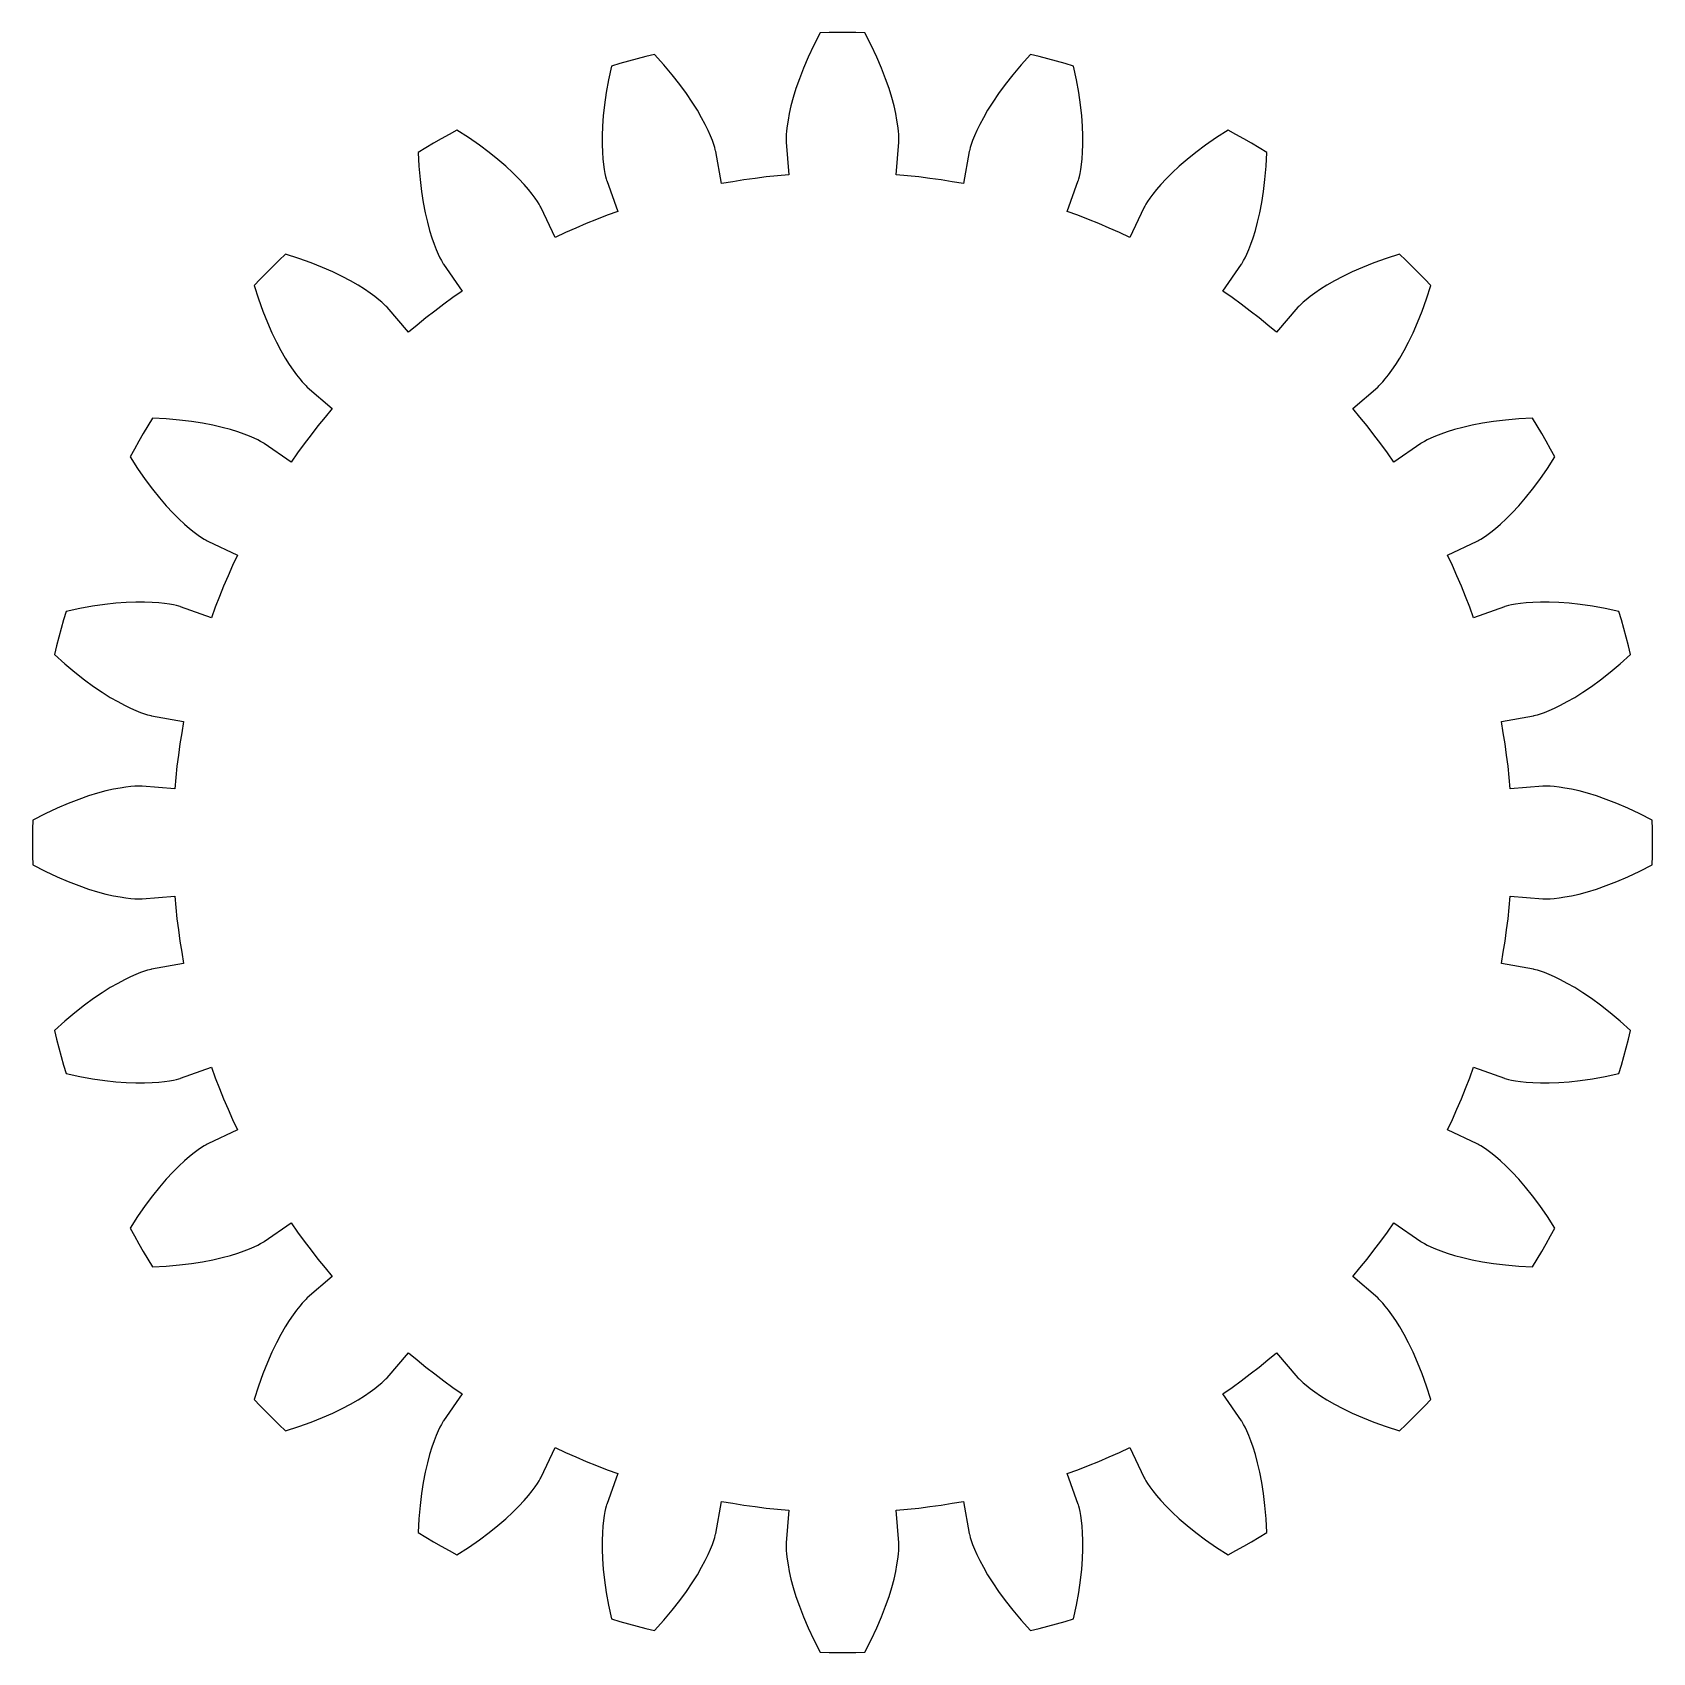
# Model space of a CAD drawing. Header units: millimetres. Extents: x -26 to 26, y -26 to 26.
import ezdxf

# ---------------------------------------------------------------- set-up
doc = ezdxf.new("R2010")
doc.units = ezdxf.units.MM

msp = doc.modelspace()

# ---------------------------------------------------------------- linework, layer by layer
for p, q in [((-0.143, 26), (-0.429, 25.996)), ((0.143, 26), (-0.143, 26)), ((0.429, 25.996), (0.143, 26)), ((-0.921, 25.591), (-1.1, 25.21)), ((-0.715, 25.99), (-0.921, 25.591)), ((-0.429, 25.996), (-0.715, 25.99)), ((0.715, 25.99), (0.429, 25.996)), ((0.921, 25.591), (0.715, 25.99)), ((1.1, 25.21), (0.921, 25.591)), ((-7.143, 25), (-7.418, 24.919)), ((-6.867, 25.077), (-7.143, 25)), ((-6.591, 25.151), (-6.867, 25.077)), ((-6.314, 25.222), (-6.591, 25.151)), ((-6.036, 25.29), (-6.314, 25.222)), ((-5.734, 24.957), (-6.036, 25.29)), ((-1.1, 25.21), (-1.254, 24.85)), ((1.254, 24.85), (1.1, 25.21)), ((6.036, 25.29), (5.734, 24.957)), ((6.314, 25.222), (6.036, 25.29)), ((6.591, 25.151), (6.314, 25.222)), ((6.867, 25.077), (6.591, 25.151)), ((7.143, 25), (6.867, 25.077)), ((7.418, 24.919), (7.143, 25)), ((-7.513, 24.48), (-7.588, 24.067)), ((-7.418, 24.919), (-7.513, 24.48)), ((-5.462, 24.636), (-5.734, 24.957)), ((-5.221, 24.328), (-5.462, 24.636)), ((-1.384, 24.512), (-1.493, 24.197)), ((-1.254, 24.85), (-1.384, 24.512)), ((1.384, 24.512), (1.254, 24.85)), ((1.493, 24.197), (1.384, 24.512)), ((5.462, 24.636), (5.221, 24.328)), ((5.734, 24.957), (5.462, 24.636)), ((7.513, 24.48), (7.418, 24.919)), ((7.588, 24.067), (7.513, 24.48)), ((-7.588, 24.067), (-7.643, 23.679)), ((-5.007, 24.035), (-5.221, 24.328)), ((-4.821, 23.759), (-5.007, 24.035)), ((-1.493, 24.197), (-1.582, 23.906)), ((1.582, 23.906), (1.493, 24.197)), ((5.007, 24.035), (4.821, 23.759)), ((5.221, 24.328), (5.007, 24.035)), ((7.643, 23.679), (7.588, 24.067)), ((-7.643, 23.679), (-7.681, 23.319)), ((-4.659, 23.501), (-4.821, 23.759)), ((-4.522, 23.262), (-4.659, 23.501)), ((-1.708, 23.4), (-1.749, 23.186)), ((-1.653, 23.64), (-1.708, 23.4)), ((-1.582, 23.906), (-1.653, 23.64)), ((1.653, 23.64), (1.582, 23.906)), ((1.708, 23.4), (1.653, 23.64)), ((1.749, 23.186), (1.708, 23.4)), ((4.659, 23.501), (4.522, 23.262)), ((4.821, 23.759), (4.659, 23.501)), ((7.681, 23.319), (7.643, 23.679)), ((-7.705, 22.986), (-7.715, 22.682)), ((-7.681, 23.319), (-7.705, 22.986)), ((-4.407, 23.044), (-4.522, 23.262)), ((-4.312, 22.849), (-4.407, 23.044)), ((-1.777, 23), (-1.796, 22.842)), ((-1.749, 23.186), (-1.777, 23)), ((1.777, 23), (1.749, 23.186)), ((1.796, 22.842), (1.777, 23)), ((4.407, 23.044), (4.312, 22.849)), ((4.522, 23.262), (4.407, 23.044)), ((7.705, 22.986), (7.681, 23.319)), ((7.715, 22.682), (7.705, 22.986)), ((-13.124, 22.445), (-13.37, 22.299)), ((-12.876, 22.588), (-13.124, 22.445)), ((-12.626, 22.728), (-12.876, 22.588)), ((-12.375, 22.866), (-12.626, 22.728)), ((-11.998, 22.623), (-12.375, 22.866)), ((-11.652, 22.383), (-11.998, 22.623)), ((-11.339, 22.148), (-11.652, 22.383)), ((-7.715, 22.682), (-7.715, 22.407)), ((-7.715, 22.407), (-7.706, 22.16)), ((-4.236, 22.676), (-4.312, 22.849)), ((-4.177, 22.528), (-4.236, 22.676)), ((-4.133, 22.405), (-4.177, 22.528)), ((-4.102, 22.309), (-4.133, 22.405)), ((-1.811, 22.61), (-1.812, 22.538)), ((-1.812, 22.538), (-1.811, 22.494)), ((-1.807, 22.712), (-1.811, 22.61)), ((-1.811, 22.494), (-1.81, 22.48)), ((-1.81, 22.48), (-1.726, 21.431)), ((-1.796, 22.842), (-1.807, 22.712)), ((1.726, 21.431), (1.81, 22.48)), ((1.807, 22.712), (1.796, 22.842)), ((1.811, 22.61), (1.807, 22.712)), ((1.81, 22.48), (1.811, 22.494)), ((1.812, 22.538), (1.811, 22.61)), ((1.811, 22.494), (1.812, 22.538)), ((4.133, 22.405), (4.102, 22.309)), ((4.177, 22.528), (4.133, 22.405)), ((4.236, 22.676), (4.177, 22.528)), ((4.312, 22.849), (4.236, 22.676)), ((7.706, 22.16), (7.715, 22.407)), ((7.715, 22.407), (7.715, 22.682)), ((11.652, 22.383), (11.339, 22.148)), ((11.998, 22.623), (11.652, 22.383)), ((12.375, 22.866), (11.998, 22.623)), ((12.626, 22.728), (12.375, 22.866)), ((12.876, 22.588), (12.626, 22.728)), ((13.124, 22.445), (12.876, 22.588)), ((13.37, 22.299), (13.124, 22.445)), ((-13.37, 22.299), (-13.615, 22.15)), ((-13.615, 22.15), (-13.593, 21.702)), ((-11.057, 21.92), (-11.339, 22.148)), ((-10.806, 21.702), (-11.057, 21.92)), ((-7.706, 22.16), (-7.69, 21.944)), ((-7.69, 21.944), (-7.67, 21.756)), ((-4.083, 22.239), (-4.102, 22.309)), ((-4.073, 22.197), (-4.083, 22.239)), ((-4.07, 22.182), (-4.073, 22.197)), ((-3.88, 21.147), (-4.07, 22.182)), ((4.07, 22.182), (3.88, 21.147)), ((4.073, 22.197), (4.07, 22.182)), ((4.083, 22.239), (4.073, 22.197)), ((4.102, 22.309), (4.083, 22.239)), ((7.67, 21.756), (7.69, 21.944)), ((7.69, 21.944), (7.706, 22.16)), ((11.057, 21.92), (10.806, 21.702)), ((11.339, 22.148), (11.057, 21.92)), ((13.615, 22.15), (13.37, 22.299)), ((13.593, 21.702), (13.615, 22.15)), ((-13.593, 21.702), (-13.558, 21.283)), ((-10.583, 21.494), (-10.806, 21.702)), ((-10.389, 21.299), (-10.583, 21.494)), ((-7.67, 21.756), (-7.647, 21.598)), ((-7.647, 21.598), (-7.623, 21.47)), ((-7.623, 21.47), (-7.602, 21.371)), ((-7.602, 21.371), (-7.584, 21.301)), ((-2.447, 21.36), (-2.806, 21.316)), ((-2.087, 21.399), (-2.447, 21.36)), ((-1.726, 21.431), (-2.087, 21.399)), ((2.087, 21.399), (1.726, 21.431)), ((2.447, 21.36), (2.087, 21.399)), ((2.806, 21.316), (2.447, 21.36)), ((7.584, 21.301), (7.602, 21.371)), ((7.602, 21.371), (7.623, 21.47)), ((7.623, 21.47), (7.647, 21.598)), ((7.647, 21.598), (7.67, 21.756)), ((10.583, 21.494), (10.389, 21.299)), ((10.806, 21.702), (10.583, 21.494)), ((13.558, 21.283), (13.593, 21.702)), ((-13.558, 21.283), (-13.511, 20.894)), ((-13.511, 20.894), (-13.455, 20.536)), ((-10.221, 21.119), (-10.389, 21.299)), ((-10.079, 20.954), (-10.221, 21.119)), ((-9.961, 20.807), (-10.079, 20.954)), ((-9.865, 20.679), (-9.961, 20.807)), ((-7.584, 21.301), (-7.571, 21.259)), ((-7.571, 21.259), (-7.567, 21.245)), ((-7.567, 21.245), (-7.214, 20.254)), ((-3.523, 21.209), (-3.88, 21.147)), ((-3.165, 21.266), (-3.523, 21.209)), ((-2.806, 21.316), (-3.165, 21.266)), ((3.165, 21.266), (2.806, 21.316)), ((3.523, 21.209), (3.165, 21.266)), ((3.88, 21.147), (3.523, 21.209)), ((7.214, 20.254), (7.567, 21.245)), ((7.567, 21.245), (7.571, 21.259)), ((7.571, 21.259), (7.584, 21.301)), ((9.961, 20.807), (9.865, 20.679)), ((10.079, 20.954), (9.961, 20.807)), ((10.221, 21.119), (10.079, 20.954)), ((10.389, 21.299), (10.221, 21.119)), ((13.455, 20.536), (13.511, 20.894)), ((13.511, 20.894), (13.558, 21.283)), ((-13.455, 20.536), (-13.392, 20.209)), ((-9.791, 20.572), (-9.865, 20.679)), ((-9.736, 20.487), (-9.791, 20.572)), ((-9.7, 20.424), (-9.736, 20.487)), ((-9.679, 20.386), (-9.7, 20.424)), ((-9.672, 20.373), (-9.679, 20.386)), ((-9.221, 19.422), (-9.672, 20.373)), ((9.672, 20.373), (9.221, 19.422)), ((9.679, 20.386), (9.672, 20.373)), ((9.7, 20.424), (9.679, 20.386)), ((9.736, 20.487), (9.7, 20.424)), ((9.791, 20.572), (9.736, 20.487)), ((9.865, 20.679), (9.791, 20.572)), ((13.392, 20.209), (13.455, 20.536)), ((-13.392, 20.209), (-13.323, 19.912)), ((-13.323, 19.912), (-13.251, 19.646)), ((-8.228, 19.863), (-8.561, 19.722)), ((-7.892, 19.999), (-8.228, 19.863)), ((-7.554, 20.129), (-7.892, 19.999)), ((-7.214, 20.254), (-7.554, 20.129)), ((7.554, 20.129), (7.214, 20.254)), ((7.892, 19.999), (7.554, 20.129)), ((8.228, 19.863), (7.892, 19.999)), ((8.561, 19.722), (8.228, 19.863)), ((13.251, 19.646), (13.323, 19.912)), ((13.323, 19.912), (13.392, 20.209)), ((-13.251, 19.646), (-13.179, 19.411)), ((-13.179, 19.411), (-13.107, 19.206)), ((-8.892, 19.575), (-9.221, 19.422)), ((-8.561, 19.722), (-8.892, 19.575)), ((8.892, 19.575), (8.561, 19.722)), ((9.221, 19.422), (8.892, 19.575)), ((13.107, 19.206), (13.179, 19.411)), ((13.179, 19.411), (13.251, 19.646)), ((-17.872, 18.884), (-18.079, 18.686)), ((-17.444, 18.747), (-17.872, 18.884)), ((-17.048, 18.604), (-17.444, 18.747)), ((-13.107, 19.206), (-13.039, 19.03)), ((-13.039, 19.03), (-12.976, 18.883)), ((-12.976, 18.883), (-12.92, 18.765)), ((-12.92, 18.765), (-12.874, 18.675)), ((12.874, 18.675), (12.92, 18.765)), ((12.92, 18.765), (12.976, 18.883)), ((12.976, 18.883), (13.039, 19.03)), ((13.039, 19.03), (13.107, 19.206)), ((17.444, 18.747), (17.048, 18.604)), ((17.872, 18.884), (17.444, 18.747)), ((18.079, 18.686), (17.872, 18.884)), ((-18.486, 18.283), (-18.686, 18.079)), ((-18.283, 18.486), (-18.486, 18.283)), ((-18.079, 18.686), (-18.283, 18.486)), ((-16.685, 18.459), (-17.048, 18.604)), ((-16.354, 18.312), (-16.685, 18.459)), ((-16.054, 18.166), (-16.354, 18.312)), ((-12.874, 18.675), (-12.838, 18.612)), ((-12.838, 18.612), (-12.816, 18.575)), ((-12.816, 18.575), (-12.808, 18.563)), ((-12.808, 18.563), (-12.21, 17.697)), ((12.21, 17.697), (12.808, 18.563)), ((12.808, 18.563), (12.816, 18.575)), ((12.816, 18.575), (12.838, 18.612)), ((12.838, 18.612), (12.874, 18.675)), ((16.354, 18.312), (16.054, 18.166)), ((16.685, 18.459), (16.354, 18.312)), ((17.048, 18.604), (16.685, 18.459)), ((18.283, 18.486), (18.079, 18.686)), ((18.486, 18.283), (18.283, 18.486)), ((18.686, 18.079), (18.486, 18.283)), ((-18.686, 18.079), (-18.884, 17.872)), ((-18.884, 17.872), (-18.747, 17.444)), ((-15.786, 18.023), (-16.054, 18.166)), ((-15.547, 17.885), (-15.786, 18.023)), ((-15.339, 17.754), (-15.547, 17.885)), ((-15.159, 17.632), (-15.339, 17.754)), ((-12.21, 17.697), (-12.506, 17.488)), ((12.506, 17.488), (12.21, 17.697)), ((15.339, 17.754), (15.159, 17.632)), ((15.547, 17.885), (15.339, 17.754)), ((15.786, 18.023), (15.547, 17.885)), ((16.054, 18.166), (15.786, 18.023)), ((18.884, 17.872), (18.686, 18.079)), ((18.747, 17.444), (18.884, 17.872)), ((-18.747, 17.444), (-18.604, 17.048)), ((-15.007, 17.52), (-15.159, 17.632)), ((-14.881, 17.421), (-15.007, 17.52)), ((-14.782, 17.337), (-14.881, 17.421)), ((-14.707, 17.269), (-14.782, 17.337)), ((-14.655, 17.218), (-14.707, 17.269)), ((-14.625, 17.187), (-14.655, 17.218)), ((-14.616, 17.176), (-14.625, 17.187)), ((-13.933, 16.374), (-14.616, 17.176)), ((-12.799, 17.275), (-13.088, 17.057)), ((-12.506, 17.488), (-12.799, 17.275)), ((12.799, 17.275), (12.506, 17.488)), ((13.088, 17.057), (12.799, 17.275)), ((14.616, 17.176), (13.933, 16.374)), ((14.625, 17.187), (14.616, 17.176)), ((14.655, 17.218), (14.625, 17.187)), ((14.707, 17.269), (14.655, 17.218)), ((14.782, 17.337), (14.707, 17.269)), ((14.881, 17.421), (14.782, 17.337)), ((15.007, 17.52), (14.881, 17.421)), ((15.159, 17.632), (15.007, 17.52)), ((18.604, 17.048), (18.747, 17.444)), ((-18.604, 17.048), (-18.459, 16.685)), ((-18.459, 16.685), (-18.312, 16.354)), ((-13.374, 16.834), (-13.656, 16.606)), ((-13.088, 17.057), (-13.374, 16.834)), ((13.374, 16.834), (13.088, 17.057)), ((13.656, 16.606), (13.374, 16.834)), ((18.312, 16.354), (18.459, 16.685)), ((18.459, 16.685), (18.604, 17.048)), ((-18.312, 16.354), (-18.166, 16.054)), ((-13.656, 16.606), (-13.933, 16.374)), ((13.933, 16.374), (13.656, 16.606)), ((18.166, 16.054), (18.312, 16.354)), ((-18.166, 16.054), (-18.023, 15.786)), ((-18.023, 15.786), (-17.885, 15.547)), ((17.885, 15.547), (18.023, 15.786)), ((18.023, 15.786), (18.166, 16.054)), ((-17.885, 15.547), (-17.754, 15.339)), ((-17.754, 15.339), (-17.632, 15.159)), ((-17.632, 15.159), (-17.52, 15.007)), ((17.52, 15.007), (17.632, 15.159)), ((17.632, 15.159), (17.754, 15.339)), ((17.754, 15.339), (17.885, 15.547)), ((-17.52, 15.007), (-17.421, 14.881)), ((-17.421, 14.881), (-17.337, 14.782)), ((-17.337, 14.782), (-17.269, 14.707)), ((-17.269, 14.707), (-17.218, 14.655)), ((-17.218, 14.655), (-17.187, 14.625)), ((-17.187, 14.625), (-17.176, 14.616)), ((-17.176, 14.616), (-16.374, 13.933)), ((16.374, 13.933), (17.176, 14.616)), ((17.176, 14.616), (17.187, 14.625)), ((17.187, 14.625), (17.218, 14.655)), ((17.218, 14.655), (17.269, 14.707)), ((17.269, 14.707), (17.337, 14.782)), ((17.337, 14.782), (17.421, 14.881)), ((17.421, 14.881), (17.52, 15.007)), ((-22.15, 13.615), (-22.299, 13.37)), ((-21.702, 13.593), (-22.15, 13.615)), ((-21.283, 13.558), (-21.702, 13.593)), ((-20.894, 13.511), (-21.283, 13.558)), ((-16.606, 13.656), (-16.834, 13.374)), ((-16.374, 13.933), (-16.606, 13.656)), ((16.606, 13.656), (16.374, 13.933)), ((16.834, 13.374), (16.606, 13.656)), ((21.283, 13.558), (20.894, 13.511)), ((21.702, 13.593), (21.283, 13.558)), ((22.15, 13.615), (21.702, 13.593)), ((22.299, 13.37), (22.15, 13.615)), ((-22.445, 13.124), (-22.588, 12.876)), ((-22.299, 13.37), (-22.445, 13.124)), ((-20.536, 13.455), (-20.894, 13.511)), ((-20.209, 13.392), (-20.536, 13.455)), ((-19.912, 13.323), (-20.209, 13.392)), ((-19.646, 13.251), (-19.912, 13.323)), ((-19.411, 13.179), (-19.646, 13.251)), ((-19.206, 13.107), (-19.411, 13.179)), ((-19.03, 13.039), (-19.206, 13.107)), ((-18.883, 12.976), (-19.03, 13.039)), ((-17.057, 13.088), (-17.275, 12.799)), ((-16.834, 13.374), (-17.057, 13.088)), ((17.057, 13.088), (16.834, 13.374)), ((17.275, 12.799), (17.057, 13.088)), ((19.03, 13.039), (18.883, 12.976)), ((19.206, 13.107), (19.03, 13.039)), ((19.411, 13.179), (19.206, 13.107)), ((19.646, 13.251), (19.411, 13.179)), ((19.912, 13.323), (19.646, 13.251)), ((20.209, 13.392), (19.912, 13.323)), ((20.536, 13.455), (20.209, 13.392)), ((20.894, 13.511), (20.536, 13.455)), ((22.445, 13.124), (22.299, 13.37)), ((22.588, 12.876), (22.445, 13.124)), ((-22.728, 12.626), (-22.866, 12.375)), ((-22.588, 12.876), (-22.728, 12.626)), ((-18.765, 12.92), (-18.883, 12.976)), ((-18.675, 12.874), (-18.765, 12.92)), ((-18.612, 12.838), (-18.675, 12.874)), ((-18.575, 12.816), (-18.612, 12.838)), ((-18.563, 12.808), (-18.575, 12.816)), ((-17.697, 12.21), (-18.563, 12.808)), ((-17.488, 12.506), (-17.697, 12.21)), ((-17.275, 12.799), (-17.488, 12.506)), ((17.488, 12.506), (17.275, 12.799)), ((17.697, 12.21), (17.488, 12.506)), ((18.563, 12.808), (17.697, 12.21)), ((18.575, 12.816), (18.563, 12.808)), ((18.612, 12.838), (18.575, 12.816)), ((18.675, 12.874), (18.612, 12.838)), ((18.765, 12.92), (18.675, 12.874)), ((18.883, 12.976), (18.765, 12.92)), ((22.728, 12.626), (22.588, 12.876)), ((22.866, 12.375), (22.728, 12.626)), ((-22.866, 12.375), (-22.623, 11.998)), ((-22.623, 11.998), (-22.383, 11.652)), ((22.383, 11.652), (22.623, 11.998)), ((22.623, 11.998), (22.866, 12.375)), ((-22.383, 11.652), (-22.148, 11.339)), ((22.148, 11.339), (22.383, 11.652)), ((-22.148, 11.339), (-21.92, 11.057)), ((-21.92, 11.057), (-21.702, 10.806)), ((21.702, 10.806), (21.92, 11.057)), ((21.92, 11.057), (22.148, 11.339)), ((-21.702, 10.806), (-21.494, 10.583)), ((-21.494, 10.583), (-21.299, 10.389)), ((21.299, 10.389), (21.494, 10.583)), ((21.494, 10.583), (21.702, 10.806)), ((-21.299, 10.389), (-21.119, 10.221)), ((-21.119, 10.221), (-20.954, 10.079)), ((-20.954, 10.079), (-20.807, 9.961)), ((-20.807, 9.961), (-20.679, 9.865)), ((20.679, 9.865), (20.807, 9.961)), ((20.807, 9.961), (20.954, 10.079)), ((20.954, 10.079), (21.119, 10.221)), ((21.119, 10.221), (21.299, 10.389)), ((-20.679, 9.865), (-20.572, 9.791)), ((-20.572, 9.791), (-20.487, 9.736)), ((-20.487, 9.736), (-20.424, 9.7)), ((-20.424, 9.7), (-20.386, 9.679)), ((-20.386, 9.679), (-20.373, 9.672)), ((-20.373, 9.672), (-19.422, 9.221)), ((19.422, 9.221), (20.373, 9.672)), ((20.373, 9.672), (20.386, 9.679)), ((20.386, 9.679), (20.424, 9.7)), ((20.424, 9.7), (20.487, 9.736)), ((20.487, 9.736), (20.572, 9.791)), ((20.572, 9.791), (20.679, 9.865)), ((-19.575, 8.892), (-19.722, 8.561)), ((-19.422, 9.221), (-19.575, 8.892)), ((19.575, 8.892), (19.422, 9.221)), ((19.722, 8.561), (19.575, 8.892)), ((-19.722, 8.561), (-19.863, 8.228)), ((19.863, 8.228), (19.722, 8.561)), ((-19.999, 7.892), (-20.129, 7.554)), ((-19.863, 8.228), (-19.999, 7.892)), ((19.999, 7.892), (19.863, 8.228)), ((20.129, 7.554), (19.999, 7.892)), ((-24.919, 7.418), (-25, 7.143)), ((-24.48, 7.513), (-24.919, 7.418)), ((-24.067, 7.588), (-24.48, 7.513)), ((-23.679, 7.643), (-24.067, 7.588)), ((-23.319, 7.681), (-23.679, 7.643)), ((-22.986, 7.705), (-23.319, 7.681)), ((-22.682, 7.715), (-22.986, 7.705)), ((-22.407, 7.715), (-22.682, 7.715)), ((-22.16, 7.706), (-22.407, 7.715)), ((-21.944, 7.69), (-22.16, 7.706)), ((-21.756, 7.67), (-21.944, 7.69)), ((-21.598, 7.647), (-21.756, 7.67)), ((-21.47, 7.623), (-21.598, 7.647)), ((-21.371, 7.602), (-21.47, 7.623)), ((-21.301, 7.584), (-21.371, 7.602)), ((-21.259, 7.571), (-21.301, 7.584)), ((-21.245, 7.567), (-21.259, 7.571)), ((-20.254, 7.214), (-21.245, 7.567)), ((-20.129, 7.554), (-20.254, 7.214)), ((20.254, 7.214), (20.129, 7.554)), ((21.245, 7.567), (20.254, 7.214)), ((21.259, 7.571), (21.245, 7.567)), ((21.301, 7.584), (21.259, 7.571)), ((21.371, 7.602), (21.301, 7.584)), ((21.47, 7.623), (21.371, 7.602)), ((21.598, 7.647), (21.47, 7.623)), ((21.756, 7.67), (21.598, 7.647)), ((21.944, 7.69), (21.756, 7.67)), ((22.16, 7.706), (21.944, 7.69)), ((22.407, 7.715), (22.16, 7.706)), ((22.682, 7.715), (22.407, 7.715)), ((22.986, 7.705), (22.682, 7.715)), ((23.319, 7.681), (22.986, 7.705)), ((23.679, 7.643), (23.319, 7.681)), ((24.067, 7.588), (23.679, 7.643)), ((24.48, 7.513), (24.067, 7.588)), ((24.919, 7.418), (24.48, 7.513)), ((25, 7.143), (24.919, 7.418)), ((-25.077, 6.867), (-25.151, 6.591)), ((-25, 7.143), (-25.077, 6.867)), ((25.077, 6.867), (25, 7.143)), ((25.151, 6.591), (25.077, 6.867)), ((-25.222, 6.314), (-25.29, 6.036)), ((-25.151, 6.591), (-25.222, 6.314)), ((25.222, 6.314), (25.151, 6.591)), ((25.29, 6.036), (25.222, 6.314)), ((-25.29, 6.036), (-24.957, 5.734)), ((-24.957, 5.734), (-24.636, 5.462)), ((24.636, 5.462), (24.957, 5.734)), ((24.957, 5.734), (25.29, 6.036)), ((-24.636, 5.462), (-24.328, 5.221)), ((-24.328, 5.221), (-24.035, 5.007)), ((24.035, 5.007), (24.328, 5.221)), ((24.328, 5.221), (24.636, 5.462)), ((-24.035, 5.007), (-23.759, 4.821)), ((-23.759, 4.821), (-23.501, 4.659)), ((23.501, 4.659), (23.759, 4.821)), ((23.759, 4.821), (24.035, 5.007)), ((-23.501, 4.659), (-23.262, 4.522)), ((-23.262, 4.522), (-23.044, 4.407)), ((-23.044, 4.407), (-22.849, 4.312)), ((-22.849, 4.312), (-22.676, 4.236)), ((-22.676, 4.236), (-22.528, 4.177)), ((-22.528, 4.177), (-22.405, 4.133)), ((22.405, 4.133), (22.528, 4.177)), ((22.528, 4.177), (22.676, 4.236)), ((22.676, 4.236), (22.849, 4.312)), ((22.849, 4.312), (23.044, 4.407)), ((23.044, 4.407), (23.262, 4.522)), ((23.262, 4.522), (23.501, 4.659)), ((-22.405, 4.133), (-22.309, 4.102)), ((-22.309, 4.102), (-22.239, 4.083)), ((-22.239, 4.083), (-22.197, 4.073)), ((-22.197, 4.073), (-22.182, 4.07)), ((-22.182, 4.07), (-21.147, 3.88)), ((-21.147, 3.88), (-21.209, 3.523)), ((21.147, 3.88), (22.182, 4.07)), ((21.209, 3.523), (21.147, 3.88)), ((22.182, 4.07), (22.197, 4.073)), ((22.197, 4.073), (22.239, 4.083)), ((22.239, 4.083), (22.309, 4.102)), ((22.309, 4.102), (22.405, 4.133)), ((-21.266, 3.165), (-21.316, 2.806)), ((-21.209, 3.523), (-21.266, 3.165)), ((21.266, 3.165), (21.209, 3.523)), ((21.316, 2.806), (21.266, 3.165)), ((-21.316, 2.806), (-21.36, 2.447)), ((21.36, 2.447), (21.316, 2.806)), ((-21.399, 2.087), (-21.431, 1.726)), ((-21.36, 2.447), (-21.399, 2.087)), ((21.399, 2.087), (21.36, 2.447)), ((21.431, 1.726), (21.399, 2.087)), ((-23.906, 1.582), (-24.197, 1.493)), ((-23.64, 1.653), (-23.906, 1.582)), ((-23.4, 1.708), (-23.64, 1.653)), ((-23.186, 1.749), (-23.4, 1.708)), ((-23, 1.777), (-23.186, 1.749)), ((-22.842, 1.796), (-23, 1.777)), ((-22.712, 1.807), (-22.842, 1.796)), ((-22.61, 1.811), (-22.712, 1.807)), ((-22.538, 1.812), (-22.61, 1.811)), ((-22.494, 1.811), (-22.538, 1.812)), ((-22.48, 1.81), (-22.494, 1.811)), ((-21.431, 1.726), (-22.48, 1.81)), ((22.48, 1.81), (21.431, 1.726)), ((22.494, 1.811), (22.48, 1.81)), ((22.538, 1.812), (22.494, 1.811)), ((22.61, 1.811), (22.538, 1.812)), ((22.712, 1.807), (22.61, 1.811)), ((22.842, 1.796), (22.712, 1.807)), ((23, 1.777), (22.842, 1.796)), ((23.186, 1.749), (23, 1.777)), ((23.4, 1.708), (23.186, 1.749)), ((23.64, 1.653), (23.4, 1.708)), ((23.906, 1.582), (23.64, 1.653)), ((24.197, 1.493), (23.906, 1.582)), ((-25.21, 1.1), (-25.591, 0.921)), ((-24.85, 1.254), (-25.21, 1.1)), ((-24.512, 1.384), (-24.85, 1.254)), ((-24.197, 1.493), (-24.512, 1.384)), ((24.512, 1.384), (24.197, 1.493)), ((24.85, 1.254), (24.512, 1.384)), ((25.21, 1.1), (24.85, 1.254)), ((25.591, 0.921), (25.21, 1.1)), ((-25.99, 0.715), (-25.996, 0.429)), ((-25.591, 0.921), (-25.99, 0.715)), ((25.99, 0.715), (25.591, 0.921)), ((25.996, 0.429), (25.99, 0.715)), ((-25.996, 0.429), (-26, 0.143)), ((-26, 0.143), (-26, -0.143)), ((26, 0.143), (25.996, 0.429)), ((26, -0.143), (26, 0.143)), ((-26, -0.143), (-25.996, -0.429)), ((-25.996, -0.429), (-25.99, -0.715)), ((25.99, -0.715), (25.996, -0.429)), ((25.996, -0.429), (26, -0.143)), ((-25.99, -0.715), (-25.591, -0.921)), ((-25.591, -0.921), (-25.21, -1.1)), ((25.21, -1.1), (25.591, -0.921)), ((25.591, -0.921), (25.99, -0.715)), ((-25.21, -1.1), (-24.85, -1.254)), ((-24.85, -1.254), (-24.512, -1.384)), ((-24.512, -1.384), (-24.197, -1.493)), ((-24.197, -1.493), (-23.906, -1.582)), ((23.906, -1.582), (24.197, -1.493)), ((24.197, -1.493), (24.512, -1.384)), ((24.512, -1.384), (24.85, -1.254)), ((24.85, -1.254), (25.21, -1.1)), ((-23.906, -1.582), (-23.64, -1.653)), ((-23.64, -1.653), (-23.4, -1.708)), ((-23.4, -1.708), (-23.186, -1.749)), ((-23.186, -1.749), (-23, -1.777)), ((-23, -1.777), (-22.842, -1.796)), ((-22.842, -1.796), (-22.712, -1.807)), ((-22.712, -1.807), (-22.61, -1.811)), ((-22.61, -1.811), (-22.538, -1.812)), ((-22.538, -1.812), (-22.494, -1.811)), ((-22.494, -1.811), (-22.48, -1.81)), ((-22.48, -1.81), (-21.431, -1.726)), ((-21.431, -1.726), (-21.399, -2.087)), ((21.399, -2.087), (21.431, -1.726)), ((21.431, -1.726), (22.48, -1.81)), ((22.48, -1.81), (22.494, -1.811)), ((22.494, -1.811), (22.538, -1.812)), ((22.538, -1.812), (22.61, -1.811)), ((22.61, -1.811), (22.712, -1.807)), ((22.712, -1.807), (22.842, -1.796)), ((22.842, -1.796), (23, -1.777)), ((23, -1.777), (23.186, -1.749)), ((23.186, -1.749), (23.4, -1.708)), ((23.4, -1.708), (23.64, -1.653)), ((23.64, -1.653), (23.906, -1.582)), ((-21.399, -2.087), (-21.36, -2.447)), ((-21.36, -2.447), (-21.316, -2.806)), ((21.316, -2.806), (21.36, -2.447)), ((21.36, -2.447), (21.399, -2.087)), ((-21.316, -2.806), (-21.266, -3.165)), ((21.266, -3.165), (21.316, -2.806)), ((-21.266, -3.165), (-21.209, -3.523)), ((-21.209, -3.523), (-21.147, -3.88)), ((21.147, -3.88), (21.209, -3.523)), ((21.209, -3.523), (21.266, -3.165)), ((-22.405, -4.133), (-22.528, -4.177)), ((-22.309, -4.102), (-22.405, -4.133)), ((-22.239, -4.083), (-22.309, -4.102)), ((-22.197, -4.073), (-22.239, -4.083)), ((-22.182, -4.07), (-22.197, -4.073)), ((-21.147, -3.88), (-22.182, -4.07)), ((22.182, -4.07), (21.147, -3.88)), ((22.197, -4.073), (22.182, -4.07)), ((22.239, -4.083), (22.197, -4.073)), ((22.309, -4.102), (22.239, -4.083)), ((22.405, -4.133), (22.309, -4.102)), ((22.528, -4.177), (22.405, -4.133)), ((-23.501, -4.659), (-23.759, -4.821)), ((-23.262, -4.522), (-23.501, -4.659)), ((-23.044, -4.407), (-23.262, -4.522)), ((-22.849, -4.312), (-23.044, -4.407)), ((-22.676, -4.236), (-22.849, -4.312)), ((-22.528, -4.177), (-22.676, -4.236)), ((22.676, -4.236), (22.528, -4.177)), ((22.849, -4.312), (22.676, -4.236)), ((23.044, -4.407), (22.849, -4.312)), ((23.262, -4.522), (23.044, -4.407)), ((23.501, -4.659), (23.262, -4.522)), ((23.759, -4.821), (23.501, -4.659)), ((-24.035, -5.007), (-24.328, -5.221)), ((-23.759, -4.821), (-24.035, -5.007)), ((24.035, -5.007), (23.759, -4.821)), ((24.328, -5.221), (24.035, -5.007)), ((-24.636, -5.462), (-24.957, -5.734)), ((-24.328, -5.221), (-24.636, -5.462)), ((24.636, -5.462), (24.328, -5.221)), ((24.957, -5.734), (24.636, -5.462)), ((-24.957, -5.734), (-25.29, -6.036)), ((-25.29, -6.036), (-25.222, -6.314)), ((25.29, -6.036), (24.957, -5.734)), ((25.222, -6.314), (25.29, -6.036)), ((-25.222, -6.314), (-25.151, -6.591)), ((-25.151, -6.591), (-25.077, -6.867)), ((25.077, -6.867), (25.151, -6.591)), ((25.151, -6.591), (25.222, -6.314)), ((-25.077, -6.867), (-25, -7.143)), ((-25, -7.143), (-24.919, -7.418)), ((-21.245, -7.567), (-20.254, -7.214)), ((-20.254, -7.214), (-20.129, -7.554)), ((20.129, -7.554), (20.254, -7.214)), ((20.254, -7.214), (21.245, -7.567)), ((24.919, -7.418), (25, -7.143)), ((25, -7.143), (25.077, -6.867)), ((-24.919, -7.418), (-24.48, -7.513)), ((-24.48, -7.513), (-24.067, -7.588)), ((-24.067, -7.588), (-23.679, -7.643)), ((-23.679, -7.643), (-23.319, -7.681)), ((-23.319, -7.681), (-22.986, -7.705)), ((-22.986, -7.705), (-22.682, -7.715)), ((-22.682, -7.715), (-22.407, -7.715)), ((-22.407, -7.715), (-22.16, -7.706)), ((-22.16, -7.706), (-21.944, -7.69)), ((-21.944, -7.69), (-21.756, -7.67)), ((-21.756, -7.67), (-21.598, -7.647)), ((-21.598, -7.647), (-21.47, -7.623)), ((-21.47, -7.623), (-21.371, -7.602)), ((-21.371, -7.602), (-21.301, -7.584)), ((-21.301, -7.584), (-21.259, -7.571)), ((-21.259, -7.571), (-21.245, -7.567)), ((-20.129, -7.554), (-19.999, -7.892)), ((19.999, -7.892), (20.129, -7.554)), ((21.245, -7.567), (21.259, -7.571)), ((21.259, -7.571), (21.301, -7.584)), ((21.301, -7.584), (21.371, -7.602)), ((21.371, -7.602), (21.47, -7.623)), ((21.47, -7.623), (21.598, -7.647)), ((21.598, -7.647), (21.756, -7.67)), ((21.756, -7.67), (21.944, -7.69)), ((21.944, -7.69), (22.16, -7.706)), ((22.16, -7.706), (22.407, -7.715)), ((22.407, -7.715), (22.682, -7.715)), ((22.682, -7.715), (22.986, -7.705)), ((22.986, -7.705), (23.319, -7.681)), ((23.319, -7.681), (23.679, -7.643)), ((23.679, -7.643), (24.067, -7.588)), ((24.067, -7.588), (24.48, -7.513)), ((24.48, -7.513), (24.919, -7.418)), ((-19.999, -7.892), (-19.863, -8.228)), ((-19.863, -8.228), (-19.722, -8.561)), ((19.722, -8.561), (19.863, -8.228)), ((19.863, -8.228), (19.999, -7.892)), ((-19.722, -8.561), (-19.575, -8.892)), ((19.575, -8.892), (19.722, -8.561)), ((-19.422, -9.221), (-20.373, -9.672)), ((-19.575, -8.892), (-19.422, -9.221)), ((19.422, -9.221), (19.575, -8.892)), ((20.373, -9.672), (19.422, -9.221)), ((-20.679, -9.865), (-20.807, -9.961)), ((-20.572, -9.791), (-20.679, -9.865)), ((-20.487, -9.736), (-20.572, -9.791)), ((-20.424, -9.7), (-20.487, -9.736)), ((-20.386, -9.679), (-20.424, -9.7)), ((-20.373, -9.672), (-20.386, -9.679)), ((20.386, -9.679), (20.373, -9.672)), ((20.424, -9.7), (20.386, -9.679)), ((20.487, -9.736), (20.424, -9.7)), ((20.572, -9.791), (20.487, -9.736)), ((20.679, -9.865), (20.572, -9.791)), ((20.807, -9.961), (20.679, -9.865)), ((-21.299, -10.389), (-21.494, -10.583)), ((-21.119, -10.221), (-21.299, -10.389)), ((-20.954, -10.079), (-21.119, -10.221)), ((-20.807, -9.961), (-20.954, -10.079)), ((20.954, -10.079), (20.807, -9.961)), ((21.119, -10.221), (20.954, -10.079)), ((21.299, -10.389), (21.119, -10.221)), ((21.494, -10.583), (21.299, -10.389)), ((-21.702, -10.806), (-21.92, -11.057)), ((-21.494, -10.583), (-21.702, -10.806)), ((21.702, -10.806), (21.494, -10.583)), ((21.92, -11.057), (21.702, -10.806)), ((-22.148, -11.339), (-22.383, -11.652)), ((-21.92, -11.057), (-22.148, -11.339)), ((22.148, -11.339), (21.92, -11.057)), ((22.383, -11.652), (22.148, -11.339)), ((-22.383, -11.652), (-22.623, -11.998)), ((22.623, -11.998), (22.383, -11.652)), ((-22.623, -11.998), (-22.866, -12.375)), ((-22.866, -12.375), (-22.728, -12.626)), ((-18.563, -12.808), (-17.697, -12.21)), ((-17.697, -12.21), (-17.488, -12.506)), ((17.488, -12.506), (17.697, -12.21)), ((17.697, -12.21), (18.563, -12.808)), ((22.866, -12.375), (22.623, -11.998)), ((22.728, -12.626), (22.866, -12.375)), ((-22.728, -12.626), (-22.588, -12.876)), ((-22.588, -12.876), (-22.445, -13.124)), ((-19.03, -13.039), (-18.883, -12.976)), ((-18.883, -12.976), (-18.765, -12.92)), ((-18.765, -12.92), (-18.675, -12.874)), ((-18.675, -12.874), (-18.612, -12.838)), ((-18.612, -12.838), (-18.575, -12.816)), ((-18.575, -12.816), (-18.563, -12.808)), ((-17.488, -12.506), (-17.275, -12.799)), ((-17.275, -12.799), (-17.057, -13.088)), ((17.057, -13.088), (17.275, -12.799)), ((17.275, -12.799), (17.488, -12.506)), ((18.563, -12.808), (18.575, -12.816)), ((18.575, -12.816), (18.612, -12.838)), ((18.612, -12.838), (18.675, -12.874)), ((18.675, -12.874), (18.765, -12.92)), ((18.765, -12.92), (18.883, -12.976)), ((18.883, -12.976), (19.03, -13.039)), ((22.445, -13.124), (22.588, -12.876)), ((22.588, -12.876), (22.728, -12.626)), ((-22.445, -13.124), (-22.299, -13.37)), ((-22.299, -13.37), (-22.15, -13.615)), ((-21.283, -13.558), (-20.894, -13.511)), ((-20.894, -13.511), (-20.536, -13.455)), ((-20.536, -13.455), (-20.209, -13.392)), ((-20.209, -13.392), (-19.912, -13.323)), ((-19.912, -13.323), (-19.646, -13.251)), ((-19.646, -13.251), (-19.411, -13.179)), ((-19.411, -13.179), (-19.206, -13.107)), ((-19.206, -13.107), (-19.03, -13.039)), ((-17.057, -13.088), (-16.834, -13.374)), ((-16.834, -13.374), (-16.606, -13.656)), ((16.606, -13.656), (16.834, -13.374)), ((16.834, -13.374), (17.057, -13.088)), ((19.03, -13.039), (19.206, -13.107)), ((19.206, -13.107), (19.411, -13.179)), ((19.411, -13.179), (19.646, -13.251)), ((19.646, -13.251), (19.912, -13.323)), ((19.912, -13.323), (20.209, -13.392)), ((20.209, -13.392), (20.536, -13.455)), ((20.536, -13.455), (20.894, -13.511)), ((20.894, -13.511), (21.283, -13.558)), ((22.15, -13.615), (22.299, -13.37)), ((22.299, -13.37), (22.445, -13.124)), ((-22.15, -13.615), (-21.702, -13.593)), ((-21.702, -13.593), (-21.283, -13.558)), ((-16.374, -13.933), (-17.176, -14.616)), ((-16.606, -13.656), (-16.374, -13.933)), ((16.374, -13.933), (16.606, -13.656)), ((17.176, -14.616), (16.374, -13.933)), ((21.283, -13.558), (21.702, -13.593)), ((21.702, -13.593), (22.15, -13.615)), ((-17.52, -15.007), (-17.632, -15.159)), ((-17.421, -14.881), (-17.52, -15.007)), ((-17.337, -14.782), (-17.421, -14.881)), ((-17.269, -14.707), (-17.337, -14.782)), ((-17.218, -14.655), (-17.269, -14.707)), ((-17.187, -14.625), (-17.218, -14.655)), ((-17.176, -14.616), (-17.187, -14.625)), ((17.187, -14.625), (17.176, -14.616)), ((17.218, -14.655), (17.187, -14.625)), ((17.269, -14.707), (17.218, -14.655)), ((17.337, -14.782), (17.269, -14.707)), ((17.421, -14.881), (17.337, -14.782)), ((17.52, -15.007), (17.421, -14.881)), ((17.632, -15.159), (17.52, -15.007)), ((-17.885, -15.547), (-18.023, -15.786)), ((-17.754, -15.339), (-17.885, -15.547)), ((-17.632, -15.159), (-17.754, -15.339)), ((17.754, -15.339), (17.632, -15.159)), ((17.885, -15.547), (17.754, -15.339)), ((18.023, -15.786), (17.885, -15.547)), ((-18.166, -16.054), (-18.312, -16.354)), ((-18.023, -15.786), (-18.166, -16.054)), ((18.166, -16.054), (18.023, -15.786)), ((18.312, -16.354), (18.166, -16.054)), ((-18.312, -16.354), (-18.459, -16.685)), ((-14.616, -17.176), (-13.933, -16.374)), ((-13.933, -16.374), (-13.656, -16.606)), ((-13.656, -16.606), (-13.374, -16.834)), ((13.374, -16.834), (13.656, -16.606)), ((13.656, -16.606), (13.933, -16.374)), ((13.933, -16.374), (14.616, -17.176)), ((18.459, -16.685), (18.312, -16.354)), ((-18.604, -17.048), (-18.747, -17.444)), ((-18.459, -16.685), (-18.604, -17.048)), ((-13.374, -16.834), (-13.088, -17.057)), ((-13.088, -17.057), (-12.799, -17.275)), ((12.799, -17.275), (13.088, -17.057)), ((13.088, -17.057), (13.374, -16.834)), ((18.604, -17.048), (18.459, -16.685)), ((18.747, -17.444), (18.604, -17.048)), ((-18.747, -17.444), (-18.884, -17.872)), ((-15.339, -17.754), (-15.159, -17.632)), ((-15.159, -17.632), (-15.007, -17.52)), ((-15.007, -17.52), (-14.881, -17.421)), ((-14.881, -17.421), (-14.782, -17.337)), ((-14.782, -17.337), (-14.707, -17.269)), ((-14.707, -17.269), (-14.655, -17.218)), ((-14.655, -17.218), (-14.625, -17.187)), ((-14.625, -17.187), (-14.616, -17.176)), ((-12.799, -17.275), (-12.506, -17.488)), ((-12.506, -17.488), (-12.21, -17.697)), ((12.21, -17.697), (12.506, -17.488)), ((12.506, -17.488), (12.799, -17.275)), ((14.616, -17.176), (14.625, -17.187)), ((14.625, -17.187), (14.655, -17.218)), ((14.655, -17.218), (14.707, -17.269)), ((14.707, -17.269), (14.782, -17.337)), ((14.782, -17.337), (14.881, -17.421)), ((14.881, -17.421), (15.007, -17.52)), ((15.007, -17.52), (15.159, -17.632)), ((15.159, -17.632), (15.339, -17.754)), ((18.884, -17.872), (18.747, -17.444)), ((-18.884, -17.872), (-18.686, -18.079)), ((-18.686, -18.079), (-18.486, -18.283)), ((-16.354, -18.312), (-16.054, -18.166)), ((-16.054, -18.166), (-15.786, -18.023)), ((-15.786, -18.023), (-15.547, -17.885)), ((-15.547, -17.885), (-15.339, -17.754)), ((-12.21, -17.697), (-12.808, -18.563)), ((12.808, -18.563), (12.21, -17.697)), ((15.339, -17.754), (15.547, -17.885)), ((15.547, -17.885), (15.786, -18.023)), ((15.786, -18.023), (16.054, -18.166)), ((16.054, -18.166), (16.354, -18.312)), ((18.486, -18.283), (18.686, -18.079)), ((18.686, -18.079), (18.884, -17.872)), ((-18.486, -18.283), (-18.283, -18.486)), ((-18.283, -18.486), (-18.079, -18.686)), ((-18.079, -18.686), (-17.872, -18.884)), ((-17.444, -18.747), (-17.048, -18.604)), ((-17.048, -18.604), (-16.685, -18.459)), ((-16.685, -18.459), (-16.354, -18.312)), ((-12.874, -18.675), (-12.92, -18.765)), ((-12.838, -18.612), (-12.874, -18.675)), ((-12.816, -18.575), (-12.838, -18.612)), ((-12.808, -18.563), (-12.816, -18.575)), ((12.816, -18.575), (12.808, -18.563)), ((12.838, -18.612), (12.816, -18.575)), ((12.874, -18.675), (12.838, -18.612)), ((12.92, -18.765), (12.874, -18.675)), ((16.354, -18.312), (16.685, -18.459)), ((16.685, -18.459), (17.048, -18.604)), ((17.048, -18.604), (17.444, -18.747)), ((17.872, -18.884), (18.079, -18.686)), ((18.079, -18.686), (18.283, -18.486)), ((18.283, -18.486), (18.486, -18.283)), ((-17.872, -18.884), (-17.444, -18.747)), ((-13.107, -19.206), (-13.179, -19.411)), ((-13.039, -19.03), (-13.107, -19.206)), ((-12.976, -18.883), (-13.039, -19.03)), ((-12.92, -18.765), (-12.976, -18.883)), ((12.976, -18.883), (12.92, -18.765)), ((13.039, -19.03), (12.976, -18.883)), ((13.107, -19.206), (13.039, -19.03)), ((13.179, -19.411), (13.107, -19.206)), ((17.444, -18.747), (17.872, -18.884)), ((-13.251, -19.646), (-13.323, -19.912)), ((-13.179, -19.411), (-13.251, -19.646)), ((-9.672, -20.373), (-9.221, -19.422)), ((-9.221, -19.422), (-8.892, -19.575)), ((-8.892, -19.575), (-8.561, -19.722)), ((-8.561, -19.722), (-8.228, -19.863)), ((8.228, -19.863), (8.561, -19.722)), ((8.561, -19.722), (8.892, -19.575)), ((8.892, -19.575), (9.221, -19.422)), ((9.221, -19.422), (9.672, -20.373)), ((13.251, -19.646), (13.179, -19.411)), ((13.323, -19.912), (13.251, -19.646)), ((-13.392, -20.209), (-13.455, -20.536)), ((-13.323, -19.912), (-13.392, -20.209)), ((-8.228, -19.863), (-7.892, -19.999)), ((-7.892, -19.999), (-7.554, -20.129)), ((-7.214, -20.254), (-7.567, -21.245)), ((-7.554, -20.129), (-7.214, -20.254)), ((7.214, -20.254), (7.554, -20.129)), ((7.567, -21.245), (7.214, -20.254)), ((7.554, -20.129), (7.892, -19.999)), ((7.892, -19.999), (8.228, -19.863)), ((13.392, -20.209), (13.323, -19.912)), ((13.455, -20.536), (13.392, -20.209)), ((-13.455, -20.536), (-13.511, -20.894)), ((-9.961, -20.807), (-9.865, -20.679)), ((-9.865, -20.679), (-9.791, -20.572)), ((-9.791, -20.572), (-9.736, -20.487)), ((-9.736, -20.487), (-9.7, -20.424)), ((-9.7, -20.424), (-9.679, -20.386)), ((-9.679, -20.386), (-9.672, -20.373)), ((9.672, -20.373), (9.679, -20.386)), ((9.679, -20.386), (9.7, -20.424)), ((9.7, -20.424), (9.736, -20.487)), ((9.736, -20.487), (9.791, -20.572)), ((9.791, -20.572), (9.865, -20.679)), ((9.865, -20.679), (9.961, -20.807)), ((13.511, -20.894), (13.455, -20.536)), ((-13.558, -21.283), (-13.593, -21.702)), ((-13.511, -20.894), (-13.558, -21.283)), ((-10.583, -21.494), (-10.389, -21.299)), ((-10.389, -21.299), (-10.221, -21.119)), ((-10.221, -21.119), (-10.079, -20.954)), ((-10.079, -20.954), (-9.961, -20.807)), ((-7.584, -21.301), (-7.602, -21.371)), ((-7.571, -21.259), (-7.584, -21.301)), ((-7.567, -21.245), (-7.571, -21.259)), ((-4.07, -22.182), (-3.88, -21.147)), ((-3.88, -21.147), (-3.523, -21.209)), ((-3.523, -21.209), (-3.165, -21.266)), ((-3.165, -21.266), (-2.806, -21.316)), ((-2.806, -21.316), (-2.447, -21.36)), ((2.447, -21.36), (2.806, -21.316)), ((2.806, -21.316), (3.165, -21.266)), ((3.165, -21.266), (3.523, -21.209)), ((3.523, -21.209), (3.88, -21.147)), ((3.88, -21.147), (4.07, -22.182)), ((7.571, -21.259), (7.567, -21.245)), ((7.584, -21.301), (7.571, -21.259)), ((7.602, -21.371), (7.584, -21.301)), ((9.961, -20.807), (10.079, -20.954)), ((10.079, -20.954), (10.221, -21.119)), ((10.221, -21.119), (10.389, -21.299)), ((10.389, -21.299), (10.583, -21.494)), ((13.558, -21.283), (13.511, -20.894)), ((13.593, -21.702), (13.558, -21.283)), ((-13.593, -21.702), (-13.615, -22.15)), ((-11.057, -21.92), (-10.806, -21.702)), ((-10.806, -21.702), (-10.583, -21.494)), ((-7.67, -21.756), (-7.69, -21.944)), ((-7.647, -21.598), (-7.67, -21.756)), ((-7.623, -21.47), (-7.647, -21.598)), ((-7.602, -21.371), (-7.623, -21.47)), ((-2.447, -21.36), (-2.087, -21.399)), ((-2.087, -21.399), (-1.726, -21.431)), ((-1.726, -21.431), (-1.81, -22.48)), ((1.726, -21.431), (2.087, -21.399)), ((1.81, -22.48), (1.726, -21.431)), ((2.087, -21.399), (2.447, -21.36)), ((7.623, -21.47), (7.602, -21.371)), ((7.647, -21.598), (7.623, -21.47)), ((7.67, -21.756), (7.647, -21.598)), ((7.69, -21.944), (7.67, -21.756)), ((10.583, -21.494), (10.806, -21.702)), ((10.806, -21.702), (11.057, -21.92)), ((13.615, -22.15), (13.593, -21.702)), ((-13.615, -22.15), (-13.37, -22.299)), ((-13.37, -22.299), (-13.124, -22.445)), ((-11.652, -22.383), (-11.339, -22.148)), ((-11.339, -22.148), (-11.057, -21.92)), ((-7.706, -22.16), (-7.715, -22.407)), ((-7.69, -21.944), (-7.706, -22.16)), ((-4.133, -22.405), (-4.102, -22.309)), ((-4.102, -22.309), (-4.083, -22.239)), ((-4.083, -22.239), (-4.073, -22.197)), ((-4.073, -22.197), (-4.07, -22.182)), ((4.07, -22.182), (4.073, -22.197)), ((4.073, -22.197), (4.083, -22.239)), ((4.083, -22.239), (4.102, -22.309)), ((4.102, -22.309), (4.133, -22.405)), ((7.706, -22.16), (7.69, -21.944)), ((7.715, -22.407), (7.706, -22.16)), ((11.057, -21.92), (11.339, -22.148)), ((11.339, -22.148), (11.652, -22.383)), ((13.124, -22.445), (13.37, -22.299)), ((13.37, -22.299), (13.615, -22.15)), ((-13.124, -22.445), (-12.876, -22.588)), ((-12.876, -22.588), (-12.626, -22.728)), ((-12.626, -22.728), (-12.375, -22.866)), ((-12.375, -22.866), (-11.998, -22.623)), ((-11.998, -22.623), (-11.652, -22.383)), ((-7.715, -22.407), (-7.715, -22.682)), ((-7.715, -22.682), (-7.705, -22.986)), ((-4.407, -23.044), (-4.312, -22.849)), ((-4.312, -22.849), (-4.236, -22.676)), ((-4.236, -22.676), (-4.177, -22.528)), ((-4.177, -22.528), (-4.133, -22.405)), ((-1.811, -22.494), (-1.812, -22.538)), ((-1.812, -22.538), (-1.811, -22.61)), ((-1.81, -22.48), (-1.811, -22.494)), ((-1.811, -22.61), (-1.807, -22.712)), ((-1.807, -22.712), (-1.796, -22.842)), ((-1.796, -22.842), (-1.777, -23)), ((1.777, -23), (1.796, -22.842)), ((1.796, -22.842), (1.807, -22.712)), ((1.807, -22.712), (1.811, -22.61)), ((1.811, -22.494), (1.81, -22.48)), ((1.812, -22.538), (1.811, -22.494)), ((1.811, -22.61), (1.812, -22.538)), ((4.133, -22.405), (4.177, -22.528)), ((4.177, -22.528), (4.236, -22.676)), ((4.236, -22.676), (4.312, -22.849)), ((4.312, -22.849), (4.407, -23.044)), ((7.705, -22.986), (7.715, -22.682)), ((7.715, -22.682), (7.715, -22.407)), ((11.652, -22.383), (11.998, -22.623)), ((11.998, -22.623), (12.375, -22.866)), ((12.375, -22.866), (12.626, -22.728)), ((12.626, -22.728), (12.876, -22.588)), ((12.876, -22.588), (13.124, -22.445)), ((-7.705, -22.986), (-7.681, -23.319)), ((-7.681, -23.319), (-7.643, -23.679)), ((-4.659, -23.501), (-4.522, -23.262)), ((-4.522, -23.262), (-4.407, -23.044)), ((-1.777, -23), (-1.749, -23.186)), ((-1.749, -23.186), (-1.708, -23.4)), ((1.708, -23.4), (1.749, -23.186)), ((1.749, -23.186), (1.777, -23)), ((4.407, -23.044), (4.522, -23.262)), ((4.522, -23.262), (4.659, -23.501)), ((7.643, -23.679), (7.681, -23.319)), ((7.681, -23.319), (7.705, -22.986)), ((-7.643, -23.679), (-7.588, -24.067)), ((-5.007, -24.035), (-4.821, -23.759)), ((-4.821, -23.759), (-4.659, -23.501)), ((-1.708, -23.4), (-1.653, -23.64)), ((-1.653, -23.64), (-1.582, -23.906)), ((-1.582, -23.906), (-1.493, -24.197)), ((1.493, -24.197), (1.582, -23.906)), ((1.582, -23.906), (1.653, -23.64)), ((1.653, -23.64), (1.708, -23.4)), ((4.659, -23.501), (4.821, -23.759)), ((4.821, -23.759), (5.007, -24.035)), ((7.588, -24.067), (7.643, -23.679)), ((-7.588, -24.067), (-7.513, -24.48)), ((-5.462, -24.636), (-5.221, -24.328)), ((-5.221, -24.328), (-5.007, -24.035)), ((-1.493, -24.197), (-1.384, -24.512)), ((1.384, -24.512), (1.493, -24.197)), ((5.007, -24.035), (5.221, -24.328)), ((5.221, -24.328), (5.462, -24.636)), ((7.513, -24.48), (7.588, -24.067)), ((-7.513, -24.48), (-7.418, -24.919)), ((-7.418, -24.919), (-7.143, -25)), ((-6.036, -25.29), (-5.734, -24.957)), ((-5.734, -24.957), (-5.462, -24.636)), ((-1.384, -24.512), (-1.254, -24.85)), ((-1.254, -24.85), (-1.1, -25.21)), ((1.1, -25.21), (1.254, -24.85)), ((1.254, -24.85), (1.384, -24.512)), ((5.462, -24.636), (5.734, -24.957)), ((5.734, -24.957), (6.036, -25.29)), ((7.143, -25), (7.418, -24.919)), ((7.418, -24.919), (7.513, -24.48)), ((-7.143, -25), (-6.867, -25.077)), ((-6.867, -25.077), (-6.591, -25.151)), ((-6.591, -25.151), (-6.314, -25.222)), ((-6.314, -25.222), (-6.036, -25.29)), ((-1.1, -25.21), (-0.921, -25.591)), ((0.921, -25.591), (1.1, -25.21)), ((6.036, -25.29), (6.314, -25.222)), ((6.314, -25.222), (6.591, -25.151)), ((6.591, -25.151), (6.867, -25.077)), ((6.867, -25.077), (7.143, -25)), ((-0.921, -25.591), (-0.715, -25.99)), ((-0.715, -25.99), (-0.429, -25.996)), ((-0.429, -25.996), (-0.143, -26)), ((-0.143, -26), (0.143, -26)), ((0.143, -26), (0.429, -25.996)), ((0.429, -25.996), (0.715, -25.99)), ((0.715, -25.99), (0.921, -25.591))]:
    msp.add_line(p, q)

doc.saveas('drawing.dxf')
